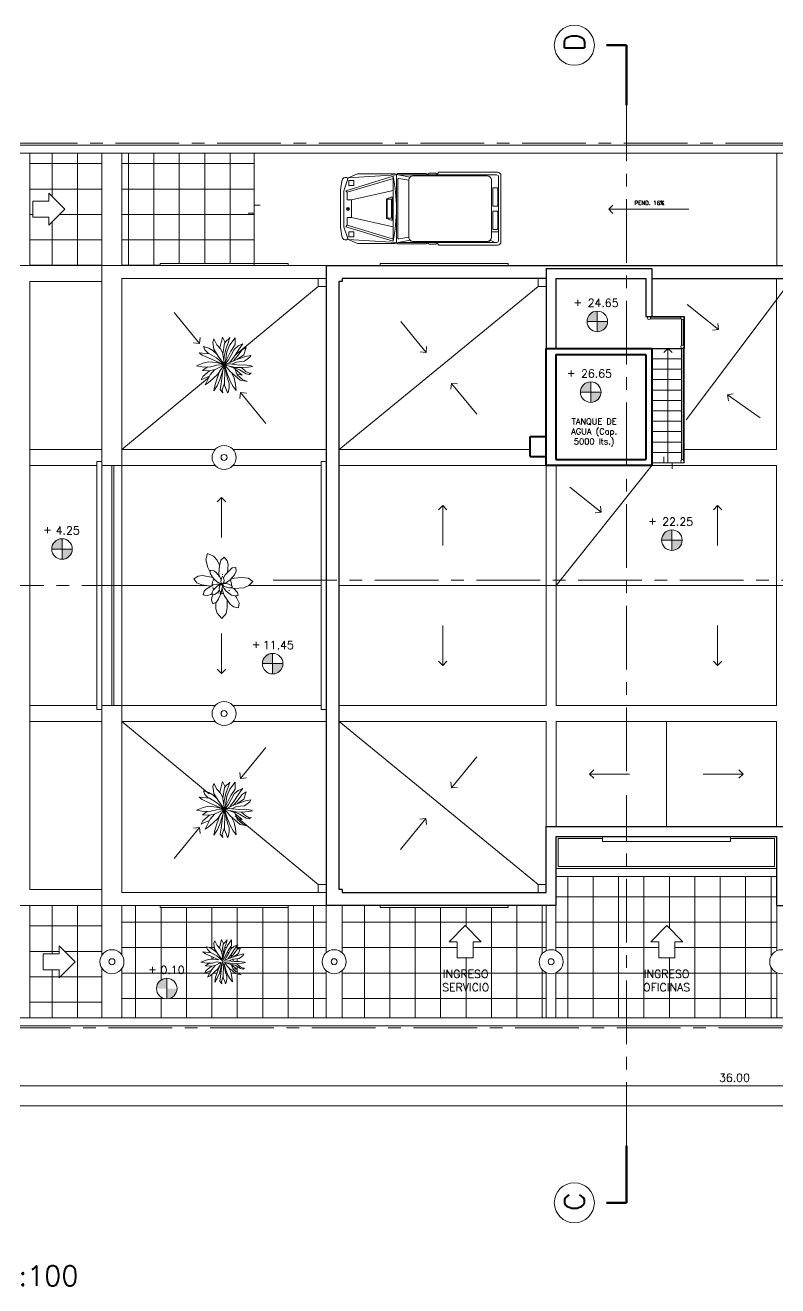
# Model space of a CAD drawing. Extents: x 1009 to 1343, y -172900 to 201.
# Drawn here: x 1227.51 to 1246.31, y 70.28 to 101.78 of the extents above; entities that cross this region are included whole.
import ezdxf

# ---------------------------------------------------------------- set-up
doc = ezdxf.new("R2010")
doc.units = 0
doc.header["$LTSCALE"] = 0.5
doc.linetypes.add('CENTER', pattern=[50.8, 31.75, -6.35, 6.35, -6.35])
doc.layers.get('0').update_dxf_attribs({"linetype": 'CONTINUOUS'})
doc.layers.get('Defpoints').update_dxf_attribs({"linetype": 'CONTINUOUS'})
for name, color, linetype, lineweight in [('Acotaciones', 9, 'CONTINUOUS', 9), ('Carpintería', 55, 'CONTINUOUS', 20), ('Detalles .05', 243, 'CONTINUOUS', 5), ('Detalles 01', 8, 'CONTINUOUS', 9), ('Muros corte', 7, 'CONTINUOUS', 40), ('Muros vista', 253, 'CONTINUOUS', 25), ('Pisos', 252, 'CONTINUOUS', 18), ('Punta 01', 6, 'CONTINUOUS', 9), ('Punta 015', 64, 'CONTINUOUS', 13), ('Punta 02', 11, 'CONTINUOUS', 20), ('Punta 03', 171, 'CONTINUOUS', 30), ('Punta 05', 52, 'CONTINUOUS', 50), ('Tratamiento pisos', 251, 'CONTINUOUS', 9), ('Vidrios', 147, 'CONTINUOUS', 13)]:
    doc.layers.add(name, color=color, linetype=linetype, lineweight=lineweight)
doc.styles.add('Texto 1 mm', font='simplex.shx', dxfattribs={"height": 0.1})
doc.styles.add('Texto 1.5 mm', font='simplex.shx', dxfattribs={"height": 0.15})
doc.styles.add('Texto 2 mm', font='simplex.shx', dxfattribs={"height": 0.2})
doc.styles.add('Texto 5 mm', font='simplex.shx', dxfattribs={"height": 0.5})
doc.dimstyles.new('Primera línea', dxfattribs={"dimscale": 0, "dimtxt": 0.2, "dimasz": 0.2, "dimexe": 0.15, "dimexo": 0, "dimgap": 0.1, "dimtad": 1, "dimzin": 4, "dimdsep": 46, "dimtxsty": 'Texto 2 mm', "dimblk": 'OPEN90', "dimcen": 2.5, "dimclrd": 256, "dimclre": 256, "dimclrt": 256, "dimadec": 0, "dimazin": 0, "dimtfac": 1, "dimtmove": 2, "dimatfit": 3, "dimldrblk": 'OPEN90', "dimfxl": 1, "dimtolj": 1, "dimtzin": 0, "dimlwd": -1, "dimlwe": -1, "dimarcsym": 0})
doc.dimstyles.new('Segunda línea', dxfattribs={"dimscale": 0, "dimtxt": 0.2, "dimasz": 0.2, "dimexe": 0.15, "dimexo": 0.5, "dimgap": 0.1, "dimtad": 1, "dimzin": 4, "dimdsep": 46, "dimtxsty": 'Texto 2 mm', "dimblk": 'OPEN90', "dimcen": 2.5, "dimclrd": 256, "dimclre": 256, "dimclrt": 256, "dimadec": 0, "dimazin": 0, "dimtfac": 1, "dimtmove": 2, "dimatfit": 3, "dimldrblk": 'OPEN90', "dimfxl": 1, "dimtolj": 1, "dimtzin": 0, "dimlwd": -1, "dimlwe": -1, "dimarcsym": 0})
pattern_1 = [(0, (1.5444, 16.5033), (0, 0.635), []), (90, (1.5444, 16.5033), (-0.635, 4e-17), [])]
pattern_2 = [(0, (-31.0183, 17.0451), (0, 0.635), []), (90, (-31.0183, 17.0451), (-0.635, 4e-17), [])]

# ---------------------------------------------------------------- blocks, each defined once
blk = doc.blocks.new('A$C30F00F99')
for p, q in [((0.065, 1.448), (0.065, 3.9)), ((1.704, 3.95), (0.115, 3.95)), ((1.754, 1.448), (1.754, 3.9)), ((0.093, 3.668), (0.093, 1.807)), ((1.626, 3.768), (0.193, 3.768)), ((1.726, 3.668), (1.726, 1.807)), ((0.122, 1.736), (0.054, 1.395)), ((0.198, 1.707), (0.152, 1.458)), ((1.626, 1.707), (0.193, 1.707)), ((1.621, 1.707), (1.667, 1.458)), ((1.697, 1.736), (1.765, 1.395)), ((1.765, 1.395), (0.056, 1.399)), ((0.495, 0.168), (0.152, 1.323)), ((1.647, 1.435), (0.172, 1.435)), ((1.144, 1.274), (0.676, 1.274)), ((0.676, 1.274), (0.676, 1.166)), ((1.134, 0.274), (1.367, 1.319)), ((1.144, 1.166), (1.144, 1.274)), ((1.326, 0.168), (1.669, 1.323)), ((1.72, 1.313), (1.36, 0.134)), ((0.676, 1.166), (1.144, 1.166)), ((0.33, 0.336), (0.205, 0.336)), ((0.205, 0.336), (0.205, 0.209)), ((0.33, 0.209), (0.33, 0.336)), ((1.489, 0.209), (1.489, 0.336)), ((1.489, 0.336), (1.614, 0.336)), ((1.614, 0.336), (1.614, 0.209)), ((0.205, 0.209), (0.33, 0.209)), ((1.134, 0.274), (0.687, 0.274)), ((0.915, 0.184), (0.885, 0.206)), ((0.915, 0.184), (0.944, 0.206)), ((0.915, 0.148), (0.915, 0.184)), ((1.134, 0.168), (1.134, 0.274)), ((1.326, 0.168), (1.134, 0.168)), ((1.36, 0.134), (1.326, 0.168)), ((1.614, 0.209), (1.489, 0.209))]:
    blk.add_line(p, q)
for points in [[(0, 3.918), (0, 2.454), (0.044, 2.417), (0.023, 2.383), (0.023, 2.211), (0.06, 2.172), (0.031, 2.135), (0.031, 1.436), (0.058, 1.402), (0.043, 1.368), (0.043, 0.425), (0.145, 0.177, 0.590762), (0.221, 0.036), (0.448, 0), (1.372, 0), (1.598, 0.036, 0.590762), (1.675, 0.177), (1.776, 0.425), (1.776, 1.368), (1.762, 1.402), (1.789, 1.436), (1.789, 2.135), (1.76, 2.172), (1.796, 2.211), (1.796, 2.383), (1.775, 2.417), (1.819, 2.454), (1.819, 3.918, 0.468554), (1.737, 4.009), (0.082, 4.009, 0.468554)], [(0.387, 3.906, -0.414214), (0.407, 3.926), (0.83, 3.926, -0.414214), (0.85, 3.906), (0.85, 3.823, -0.414214), (0.83, 3.803), (0.407, 3.803, -0.414214), (0.387, 3.823)], [(1.432, 3.906, 0.414214), (1.412, 3.926), (0.99, 3.926, 0.414214), (0.97, 3.906), (0.97, 3.823, 0.414214), (0.99, 3.803), (1.412, 3.803, 0.414214), (1.432, 3.823)], [(0.645, 1.295), (0.841, 1.295), (0.98, 1.295), (1.176, 1.295, -0.515671), (1.195, 1.269), (1.157, 1.159, -0.319548), (1.138, 1.145), (0.962, 1.145), (0.859, 1.145), (0.683, 1.145, -0.319548), (0.664, 1.159), (0.626, 1.269, -0.515671)]]:
    blk.add_lwpolyline(points, format="xyb", close=True)
for points in [[(1.485, 3.768), (1.485, 3.95)], [(1.695, 3.74), (1.754, 3.855)], [(1.754, 3.688), (1.754, 3.756), (1.723, 3.692)], [(1.754, 2.412), (1.775, 2.417)], [(0.064, 1.395), (0.141, 0.189), (0.461, 0.086)], [(0.101, 1.313), (0.461, 0.134), (0.495, 0.168), (0.687, 0.168), (0.687, 0.274), (0.454, 1.319)], [(1.72, 1.313), (0.101, 1.313)], [(1.757, 1.395), (1.68, 0.189), (1.36, 0.086)], [(1.36, 0.086), (0.461, 0.086)]]:
    blk.add_lwpolyline(points)
blk.add_lwpolyline([(1.72, 1.313, 0.103517), (0.101, 1.313, -1.887166)], format="xyb")
blk.add_circle((0.915, 0.184), 0.0367)
for centre, radius, start, end in [((0.115, 3.9), 0.05, 90, 180), ((1.704, 3.9), 0.05, 0, 90), ((0.193, 3.668), 0.1, 90, 180), ((1.626, 3.668), 0.1, 0, 90), ((0.193, 1.807), 0.1, 180, 270), ((1.626, 1.807), 0.1, 270, 0), ((0.172, 1.455), 0.02, 169.5085, 270), ((1.647, 1.455), 0.02, 270, 10.4915)]:
    blk.add_arc(centre, radius, start, end)
blk = doc.blocks.new('Planta 1')
for p, q in [((-0.35, 0.384), (-0.47, 0.424)), ((-0.47, 0.424), (-0.446, 0.342)), ((-0.259, 0.329), (-0.35, 0.384)), ((-0.233, 0.595), (-0.254, 0.525)), ((-0.254, 0.525), (-0.236, 0.364)), ((-0.166, 0.461), (-0.233, 0.595)), ((-0.084, 0.372), (-0.166, 0.461)), ((-0.039, 0.64), (-0.099, 0.388)), ((-0.033, 0.287), (-0.084, 0.372)), ((0.024, 0.515), (-0.039, 0.64)), ((-0.027, 0.244), (0.009, 0.498)), ((0.009, 0.498), (0.057, 0.553)), ((0.097, 0.506), (0.041, 0.362)), ((0.057, 0.553), (0.113, 0.595)), ((0.063, 0.299), (0.137, 0.461)), ((0.132, 0.627), (0.097, 0.506)), ((0.113, 0.595), (0.132, 0.627)), ((0.137, 0.461), (0.254, 0.622)), ((0.257, 0.466), (0.156, 0.317)), ((0.326, 0.436), (0.233, 0.354)), ((0.254, 0.622), (0.257, 0.466)), ((0.438, 0.481), (0.326, 0.436)), ((0.326, 0.329), (0.387, 0.426)), ((0.387, 0.426), (0.438, 0.481)), ((0.512, 0.401), (0.416, 0.342)), ((0.456, 0.232), (0.512, 0.401)), ((-0.483, 0.039), (-0.637, -0.021)), ((-0.337, 0.252), (-0.574, 0.277)), ((-0.574, 0.277), (-0.502, 0.222)), ((-0.502, 0.222), (-0.345, 0.15)), ((-0.361, 0.068), (-0.483, 0.039)), ((-0.446, 0.342), (-0.358, 0.254)), ((-0.177, 0.051), (-0.361, 0.068)), ((-0.345, 0.15), (-0.116, 0.05)), ((-0.172, 0.158), (-0.337, 0.252)), ((-0.164, 0.246), (-0.259, 0.329)), ((-0.236, 0.364), (-0.134, 0.198)), ((-0.116, 0.05), (-0.177, 0.051)), ((0.002, 0.002), (-0.172, 0.158)), ((-0.134, 0.198), (-0.021, 0.051)), ((-0.012, 0.145), (-0.033, 0.287)), ((-0.021, 0.051), (-0.012, 0.145)), ((0.002, 0.002), (0.121, 0.019)), ((0.017, -0.2), (0.002, 0.002)), ((0.041, 0.362), (0.004, 0.193)), ((0.004, 0.087), (0.063, 0.299)), ((0.004, 0.193), (0.004, 0.087)), ((0.026, 0.055), (0.004, 0.087)), ((0.156, 0.317), (0.026, 0.055)), ((0.102, 0.113), (0.058, 0.039)), ((0.257, 0.111), (0.058, 0.039)), ((0.164, 0.225), (0.102, 0.113)), ((0.121, 0.019), (0.347, -0.006)), ((0.149, 0.072), (0.246, 0.198)), ((0.233, 0.354), (0.164, 0.225)), ((0.182, 0.012), (0.291, 0.061)), ((0.297, 0.18), (0.22, 0.096)), ((0.246, 0.198), (0.326, 0.329)), ((0.496, 0.195), (0.257, 0.111)), ((0.291, 0.061), (0.475, 0.081)), ((0.416, 0.342), (0.297, 0.18)), ((0.315, 0.131), (0.456, 0.232)), ((0.475, 0.081), (0.597, 0.173)), ((0.616, 0.217), (0.496, 0.195)), ((0.597, 0.173), (0.616, 0.217)), ((-0.637, -0.021), (-0.464, -0.053)), ((-0.486, -0.267), (-0.528, -0.349)), ((-0.528, -0.349), (-0.462, -0.317)), ((-0.394, -0.051), (-0.496, -0.128)), ((-0.496, -0.128), (-0.331, -0.138)), ((-0.331, -0.138), (-0.486, -0.267)), ((-0.464, -0.053), (-0.302, -0.048)), ((-0.462, -0.317), (-0.334, -0.262)), ((-0.374, -0.336), (-0.438, -0.461)), ((-0.318, -0.232), (-0.374, -0.336)), ((-0.369, -0.416), (-0.246, -0.317)), ((-0.331, -0.138), (-0.22, -0.115)), ((-0.22, -0.115), (-0.318, -0.232)), ((-0.302, -0.048), (-0.172, -0.011)), ((-0.246, -0.317), (-0.142, -0.212)), ((-0.053, -0.03), (-0.22, -0.115)), ((-0.164, -0.334), (-0.206, -0.458)), ((-0.172, -0.011), (-0.053, -0.03)), ((-0.097, -0.141), (-0.164, -0.334)), ((-0.161, -0.483), (-0.092, -0.346)), ((-0.142, -0.212), (-0.076, -0.108)), ((-0.092, -0.346), (-0.019, -0.022)), ((-0.076, -0.108), (-0.053, -0.03)), ((-0.068, -0.438), (-0.019, -0.022)), ((0.012, -0.475), (0.015, -0.354)), ((0.015, -0.354), (0.017, -0.2)), ((0.043, -0.084), (0.081, -0.319)), ((0.084, -0.22), (0.043, -0.084)), ((0.051, -0.031), (0.249, -0.086)), ((0.124, -0.138), (0.051, -0.031)), ((0.27, -0.061), (0.062, -0.034)), ((0.081, -0.319), (0.121, -0.428)), ((0.11, -0.294), (0.084, -0.22)), ((0.14, -0.379), (0.11, -0.294)), ((0.209, -0.215), (0.124, -0.138)), ((0.174, -0.184), (0.238, -0.304)), ((0.259, -0.254), (0.209, -0.215)), ((0.238, -0.304), (0.265, -0.456)), ((0.249, -0.086), (0.307, -0.227)), ((0.358, -0.113), (0.249, -0.086)), ((0.257, -0.103), (0.416, -0.237)), ((0.371, -0.356), (0.259, -0.254)), ((0.414, -0.066), (0.27, -0.061)), ((0.416, -0.237), (0.299, -0.208)), ((0.307, -0.227), (0.43, -0.336)), ((0.347, -0.006), (0.48, -0.001)), ((0.512, -0.207), (0.358, -0.113)), ((0.536, -0.386), (0.371, -0.356)), ((0.401, -0.065), (0.507, -0.153)), ((0.566, -0.056), (0.414, -0.066)), ((0.43, -0.336), (0.536, -0.386)), ((0.48, -0.001), (0.627, -0.023)), ((0.507, -0.153), (0.584, -0.195)), ((0.584, -0.222), (0.512, -0.207)), ((0.659, -0.036), (0.566, -0.056)), ((0.584, -0.195), (0.629, -0.192)), ((0.629, -0.192), (0.584, -0.222)), ((0.627, -0.023), (0.659, -0.036)), ((-0.438, -0.461), (-0.369, -0.416)), ((-0.206, -0.458), (-0.233, -0.6)), ((-0.233, -0.6), (-0.161, -0.483)), ((-0.086, -0.572), (-0.068, -0.438)), ((-0.023, -0.649), (-0.086, -0.572)), ((0.013, -0.425), (-0.041, -0.58)), ((-0.041, -0.58), (-0.023, -0.649)), ((0.057, -0.582), (0.012, -0.475)), ((0.084, -0.649), (0.057, -0.582)), ((0.1, -0.617), (0.084, -0.649)), ((0.116, -0.515), (0.1, -0.617)), ((0.121, -0.428), (0.116, -0.515)), ((0.209, -0.5), (0.14, -0.379)), ((0.281, -0.59), (0.209, -0.5)), ((0.265, -0.456), (0.281, -0.59))]:
    blk.add_line(p, q)
at = {"layer": 'Detalles .05'}
for start, end in [(157.2574, 168.4231), (125.0386, 125.0807), (79.6774, 86.207), (55.7777, 65.1238), (29.6412, 39.1255), (359.4429, 11.7162), (233.5733, 240.8096), (253.2847, 258.683), (283.2227, 289.1148), (309.5647, 313.1025), (335.4998, 341.0401)]:
    blk.add_arc((0.008, 0.001), 0.3, start, end, dxfattribs=at)
blk = doc.blocks.new('Plant1')
for p, q in [((2.94, 14.02), (1.24, 11.02)), ((5.75, 15.65), (2.94, 14.02)), ((6.8, 12.64), (5.75, 15.65)), ((-10.15, 7.82), (-12.56, 7.25)), ((-12.56, 7.25), (-11.81, 4.91)), ((-8.01, 7.41), (-10.15, 7.82)), ((-4.41, 5.37), (-8.01, 7.41)), ((-4.94, 10.5), (-5.47, 8.7)), ((-5.47, 8.7), (-5.1, 7.19)), ((-5.1, 7.19), (-3.73, 3.58)), ((-3.11, 9.8), (-4.94, 10.5)), ((-1.65, 8.27), (-3.11, 9.8)), ((-0.15, 4.91), (-1.65, 8.27)), ((-0.18, 7.33), (-0.36, 5.38)), ((1.24, 11.02), (-0.18, 7.33)), ((4.8, 4.93), (6.67, 9.74)), ((6.67, 9.74), (6.8, 12.64)), ((-15.39, 2.27), (-18.09, -0.04)), ((-12.63, 3.17), (-15.39, 2.27)), ((-9.66, 3.14), (-12.63, 3.17)), ((-11.81, 4.91), (-9.42, 2.94)), ((-9.42, 2.94), (-5.88, 0.9)), ((-3.93, 0.56), (-7.13, -0.21)), ((-5.88, 0.9), (-4.34, 0.46)), ((-2.06, 0.5), (-3.93, 0.56)), ((-2.48, 2.2), (-3.75, 2.12)), ((-3.75, 2.12), (-2.91, 1.21)), ((-3.73, 3.58), (-2.59, 2.19)), ((-2.91, 1.21), (-1.29, 0)), ((-1.34, 2), (-2.48, 2.2)), ((-1.9, 0.46), (-2.06, 0.5)), ((-0.39, 1.34), (-1.34, 2)), ((-0.56, -0.12), (-0.19, 0)), ((-0.12, 0.81), (-0.39, 1.34)), ((-0.19, 0), (-0.12, 0.06)), ((0.25, 2.69), (-0.15, 4.91)), ((-0.06, 0.25), (-0.12, 0.81)), ((-0.12, 0.06), (-0.06, 0.25)), ((-0.11, 0.67), (0.06, 0.81)), ((0.06, 0.81), (0.25, 2.69)), ((0.31, 1.31), (0.12, 0.38)), ((0.12, 0.38), (0.19, 0.25)), ((0.19, 0.25), (0.38, 0.19)), ((0.73, 2.26), (0.31, 1.31)), ((0.38, 0.19), (1.25, 0.44)), ((0.47, 0.22), (0.69, 0)), ((0.69, 0), (2.44, 0)), ((1.6, 3.31), (0.73, 2.26)), ((1.25, 0.44), (2.18, 1.1)), ((2.74, 4.3), (1.6, 3.31)), ((2.18, 1.1), (3.4, 2.61)), ((2.44, 0), (4.43, 0.51)), ((3.75, 4.5), (2.74, 4.3)), ((3.4, 2.61), (3.75, 3.44)), ((3.75, 3.45), (4.8, 4.93)), ((3.75, 3.44), (3.75, 4.5)), ((4.43, 0.51), (7.5, 2.24)), ((7.53, 5.66), (4.58, 4.62)), ((7.5, 2.24), (8.7, 3.64)), ((9.19, 5.31), (7.53, 5.66)), ((8.7, 3.64), (9.19, 5.31)), ((8.78, 3.92), (9.84, 4.12)), ((9.84, 4.12), (12.89, 4.12)), ((13.53, 0.5), (11.66, -0.54)), ((12.89, 4.12), (15.19, 2.69)), ((15.19, 2.69), (13.53, 0.5)), ((-18.09, -0.04), (-15.37, -2.32)), ((-15.37, -2.32), (-11.22, -3.04)), ((-11.22, -3.04), (-8.38, -3)), ((-8.2, -0.91), (-9.38, -2.5)), ((-9.38, -2.5), (-7.87, -3.25)), ((-5.18, -2.97), (-8.45, -7.47)), ((-7.13, -0.21), (-8.2, -0.91)), ((-7.87, -3.25), (-5.44, -3.05)), ((-5.44, -3.05), (-3.38, -2.45)), ((-4.21, -9.77), (-1.41, -5.8)), ((-3.38, -2.45), (-1.56, -1.44)), ((-1.56, -1.44), (-0.5, -0.38)), ((-1.12, -2.44), (-1.55, -4.42)), ((-1.55, -4.42), (-1.12, -8.67)), ((-1.29, 0), (-0.56, -0.12)), ((-0.38, -0.81), (-1.12, -2.44)), ((-0.31, -0.5), (-0.59, -0.46)), ((-0.5, -0.38), (-0.5, -0.12)), ((0.06, -0.62), (-0.38, -0.81)), ((-0.26, -0.76), (-0.31, -0.5)), ((-0.19, -1.81), (-0.07, -0.68)), ((0.01, -3.25), (-0.19, -1.81)), ((0.12, -0.12), (0, -0.44)), ((0, -0.44), (0.12, -1)), ((1.03, -5.66), (0.01, -3.25)), ((0.56, -0.06), (0.12, -0.12)), ((0.12, -1), (0.45, -1.59)), ((0.45, -1.59), (1.43, -2.3)), ((1.53, -0.38), (0.56, -0.06)), ((1.72, -6.45), (1.03, -5.66)), ((1.43, -2.3), (2.56, -2.56)), ((3.06, -1.61), (1.53, -0.38)), ((3.06, -7.12), (1.72, -6.45)), ((3.19, -1.19), (2.01, -0.77)), ((2.38, -1), (2.23, -0.95)), ((2.32, -2.51), (3.05, -4.05)), ((4.2, -2.28), (2.38, -1)), ((2.56, -2.56), (3.88, -2.56)), ((3.05, -4.05), (3.43, -5.82)), ((3.88, -2.56), (3.06, -1.61)), ((3.43, -5.82), (3.06, -7.12)), ((6, -1.48), (3.19, -1.19)), ((3.19, -6.68), (4.04, -7.69)), ((6.42, -4.94), (4.2, -2.28)), ((11.66, -0.54), (6, -1.48)), ((7.5, -6.71), (6.42, -4.94)), ((7.5, -8.88), (7.5, -6.71)), ((9.02, -0.98), (12.56, -2.76)), ((12.56, -2.76), (15.17, -4.6)), ((15.17, -4.6), (16.61, -7.77)), ((-8.45, -7.47), (-9.18, -9.67)), ((-9.18, -9.67), (-8.88, -12.44)), ((-8.88, -12.44), (-6.25, -11.82)), ((-6.25, -11.82), (-4.21, -9.77)), ((-1.12, -8.67), (-0.57, -10.07)), ((-0.57, -10.07), (1, -11.56)), ((1, -11.56), (2.25, -9.87)), ((2.25, -9.87), (2.39, -7.87)), ((2.39, -7.87), (2.32, -6.75)), ((4.04, -7.69), (5.41, -8.56)), ((5.41, -8.56), (7.5, -8.88)), ((7.5, -6.98), (10.72, -8.45)), ((10.72, -8.45), (13.06, -8.78)), ((13.06, -8.78), (16.61, -7.77))]:
    blk.add_line(p, q)
for start, end in [(172.43452, 176.92959), (149.2581, 153.75318), (57.15823, 93.20406), (21.26532, 25.7604), (212.14229, 223.57709), (229.81785, 257.66371), (265.28479, 278.74986), (306.65509, 316.41797), (323.02824, 344.4965)]:
    blk.add_arc((0, 0), 5.12, start, end)
blk = doc.blocks.new('Treei')
for p, q in [((-1.6, 5.41), (-2.01, 5.58)), ((-2.01, 5.58), (-1.8, 4.47)), ((-0.75, 4.27), (-1.6, 5.41)), ((0.01, 4.32), (0.22, 5.68)), ((0.22, 5.68), (0.34, 5.97)), ((0.34, 5.97), (0.52, 5.11)), ((1.81, 5.28), (1.78, 5.7)), ((1.78, 5.7), (2.06, 5.28)), ((-3.94, 3.46), (-4.45, 3.93)), ((-4.45, 3.93), (-4.03, 2.89)), ((-4.03, 2.89), (-3.28, 2.03)), ((-3.05, 2.89), (-3.94, 3.46)), ((-2.15, 4.1), (-3.71, 4.62)), ((-3.71, 4.62), (-3.16, 3.73)), ((-3.16, 3.73), (-1.67, 2.62)), ((-1.83, 2.15), (-3.05, 2.89)), ((-1.21, 2.79), (-2.15, 4.1)), ((-1.8, 4.47), (-1.02, 2.25)), ((-0.56, 2.57), (-0.75, 4.27)), ((-0.17, 1), (0.06, 3.09)), ((0.06, 3.09), (0.01, 4.32)), ((1.05, 3.19), (0.44, 1.74)), ((0.52, 5.11), (0.61, 3.71)), ((0.61, 3.71), (0.57, 2.38)), ((0.61, 3.58), (1.42, 4.57)), ((0.8, 2.18), (2.11, 2.72)), ((0.96, 2.25), (2.2, 3.73)), ((1.92, 4.62), (1.05, 3.19)), ((1.42, 4.57), (1.81, 5.28)), ((2.06, 5.28), (1.92, 4.62)), ((2.2, 3.73), (1.92, 2.62)), ((2.11, 2.72), (3.12, 3.85)), ((3.3, 3.31), (2.36, 2.28)), ((3.12, 3.85), (3.58, 4.84)), ((3.58, 4.84), (3.3, 3.31)), ((-4.76, 0.09), (-5.92, -0.48)), ((-5.51, 0.92), (-5.8, 1.09)), ((-5.8, 1.09), (-4.68, 0.77)), ((-5.76, 2.23), (-4.31, 2.25)), ((-4.26, 1.14), (-5.76, 2.23)), ((-5.12, 0.4), (-5.51, 0.92)), ((-4.61, -0.04), (-5.12, 0.4)), ((-4.68, 0.77), (-3.34, 0.26)), ((-4.31, 2.25), (-2.93, 1.32)), ((-2.77, 0.45), (-4.26, 1.14)), ((-3.34, 0.26), (-1.78, -0.09)), ((-3.28, 2.03), (-2.08, 1.39)), ((-2.93, 1.32), (-0.51, 0.11)), ((-0.77, 0.18), (-2.77, 0.45)), ((-2.08, 1.39), (-1.04, 0.82)), ((-0.51, 1.14), (-1.83, 2.15)), ((-1.67, 2.62), (-0.88, 1.91)), ((-1.04, 0.82), (0.03, -0.03)), ((-1.02, 2.25), (0.03, -0.03)), ((0.03, -0.03), (-0.77, 0.18)), ((-0.11, 1.56), (-0.56, 2.57)), ((0.03, -0.03), (-0.17, 1)), ((0.03, -0.03), (0.2, 0.77)), ((2.04, 0.65), (0.03, -0.03)), ((0.7, 0.63), (0.03, -0.03)), ((0.03, -0.03), (2.96, 0.63)), ((1.85, 0.03), (0.03, -0.03)), ((0.2, 0.77), (0.8, 2.18)), ((0.57, 2.38), (0.31, 1.05)), ((1.28, 1.02), (0.7, 0.63)), ((1.99, 1.81), (1.28, 1.02)), ((1.69, 1.48), (2.82, 2.08)), ((3.28, 0.01), (1.85, 0.03)), ((2.36, 2.28), (1.99, 1.81)), ((2.73, 0.9), (2.04, 0.65)), ((3.51, 1.17), (2.73, 0.9)), ((2.82, 2.08), (4.22, 2.33)), ((2.96, 0.63), (3.97, 1)), ((4.41, -0.01), (3.28, 0.01)), ((4.64, 1.81), (3.51, 1.17)), ((3.97, 1), (4.77, 0.95)), ((4.22, 2.33), (5.46, 2.47)), ((5.39, 0.4), (4.41, -0.01)), ((5.46, 2.47), (4.64, 1.81)), ((4.77, 0.95), (5.72, 0.8)), ((6.02, 0.65), (5.39, 0.4)), ((5.72, 0.8), (6.02, 0.65)), ((-5.92, -0.48), (-3.64, -1.03)), ((-4.26, -1.67), (-5.51, -2.28)), ((-5.51, -2.28), (-4.86, -2.48)), ((-4.86, -2.48), (-3.37, -2.31)), ((-2.36, -0.36), (-4.61, -0.04)), ((-3.44, -0.9), (-4.26, -1.67)), ((-3.05, -2.53), (-3.55, -3.37)), ((-2.65, -0.43), (-3.44, -0.9)), ((-3.37, -2.31), (-1.83, -1.37)), ((-2.28, -1.64), (-3.05, -2.53)), ((-1.34, -0.24), (-2.65, -0.43)), ((-1.46, -1.72), (-2.33, -3.24)), ((-1.83, -1.37), (0.03, -0.03)), ((-1.78, -0.09), (-0.95, -0.18)), ((0.03, -0.03), (-1.46, -1.72)), ((-1.39, -3.32), (0.03, -0.03)), ((0.03, -0.03), (-1.34, -0.24)), ((-0.47, -1.76), (-0.63, -3.46)), ((0.03, -0.03), (-0.47, -1.76)), ((0.11, -1.72), (0.03, -0.03)), ((0.03, -0.03), (1.07, -2.16)), ((1, -0.83), (0.03, -0.03)), ((3.21, -0.98), (0.03, -0.03)), ((0.45, -2.92), (0.11, -1.72)), ((1.97, -1.44), (1, -0.83)), ((1.3, -3.19), (1.03, -2.11)), ((1.07, -2.16), (2.15, -3.07)), ((4.06, -0.75), (1.24, -0.39)), ((1.31, -1.02), (3.1, -1.64)), ((2.93, -2.41), (1.97, -1.44)), ((3.85, -3.54), (2.93, -2.41)), ((3.1, -1.64), (4.24, -2.04)), ((4.47, -1.62), (3.21, -0.98)), ((3.92, 0), (5.37, -0.51)), ((5.3, -0.93), (4.06, -0.75)), ((4.24, -2.04), (5.56, -2.28)), ((5.56, -2.28), (4.47, -1.62)), ((6.02, -0.34), (5.3, -0.93)), ((5.37, -0.51), (6.02, -0.34)), ((-3.55, -3.37), (-3.92, -4.48)), ((-3.92, -4.48), (-3.16, -4.25)), ((-3.16, -4.25), (-2.38, -3.46)), ((-2.33, -3.24), (-2.56, -5.44)), ((-2.56, -5.44), (-2.06, -4.77)), ((-2.06, -4.77), (-1.39, -3.32)), ((-0.63, -3.46), (-0.35, -4.6)), ((-0.35, -4.6), (0.2, -6.03)), ((0.2, -6.03), (0.5, -4.43)), ((0.5, -4.43), (0.45, -2.92)), ((0.5, -3.74), (1.19, -4.72)), ((1.19, -4.72), (1.28, -3.19)), ((1.28, -3.19), (2.47, -4.62)), ((2.15, -3.07), (3.12, -3.59)), ((2.93, -4.4), (2.43, -3.22)), ((2.47, -4.62), (3.23, -5.02)), ((3.23, -5.02), (2.93, -4.4)), ((3.12, -3.59), (4.27, -4.18)), ((4.27, -4.18), (3.85, -3.54))]:
    blk.add_line(p, q)
blk = doc.blocks.new('_Open90')
at = {"color": 0, "linetype": 'ByBlock', "lineweight": -2}
for p, q in [((0, 0), (-1, 0)), ((-0.5, 0.5), (0, 0)), ((0, 0), (-0.5, -0.5))]:
    blk.add_line(p, q, dxfattribs=at)
blk = doc.blocks.new('*D268')
at = {"layer": 'Acotaciones', "transparency": 16777216}
for p, q in [((1227.23, 75.433), (1227.23, 75.133)), ((1227.43, 75.283), (1263.03, 75.283)), ((1263.23, 75.433), (1263.23, 75.133))]:
    blk.add_line(p, q, dxfattribs=at)
at = {"layer": 'Defpoints', "color": 0, "transparency": 16777216}
for p in [(1227.23, 75.433), (1263.23, 75.433), (1263.23, 75.283)]:
    blk.add_point(p, dxfattribs=at)
at = {"layer": 'Acotaciones', "transparency": 16777216, "xscale": 0.2, "yscale": 0.2, "zscale": 0.2, "rotation": 180}
blk.add_blockref('_Open90', (1227.23, 75.283), dxfattribs=at)
at = {"layer": 'Acotaciones', "transparency": 16777216, "xscale": 0.2, "yscale": 0.2, "zscale": 0.2}
blk.add_blockref('_Open90', (1263.23, 75.283), dxfattribs=at)
at = {"layer": 'Acotaciones', "transparency": 16777216, "insert": (1245.23, 75.483), "char_height": 0.2, "attachment_point": 5, "style": 'Texto 2 mm'}
blk.add_mtext('\\A1;36.00', dxfattribs=at)
blk = doc.blocks.new('*D274')
at = {"layer": 'Acotaciones', "transparency": 16777216}
for p, q in [((1227.23, 74.933), (1227.23, 74.633)), ((1227.43, 74.783), (1269.03, 74.783)), ((1269.23, 74.933), (1269.23, 74.633))]:
    blk.add_line(p, q, dxfattribs=at)
at = {"layer": 'Defpoints', "color": 0, "transparency": 16777216}
for p in [(1227.23, 75.433), (1269.23, 75.433), (1269.23, 74.783)]:
    blk.add_point(p, dxfattribs=at)
at = {"layer": 'Acotaciones', "transparency": 16777216, "xscale": 0.2, "yscale": 0.2, "zscale": 0.2, "rotation": 180}
blk.add_blockref('_Open90', (1227.23, 74.783), dxfattribs=at)
at = {"layer": 'Acotaciones', "transparency": 16777216, "xscale": 0.2, "yscale": 0.2, "zscale": 0.2}
blk.add_blockref('_Open90', (1269.23, 74.783), dxfattribs=at)
at = {"layer": 'Acotaciones', "transparency": 16777216, "insert": (1248.23, 74.983), "char_height": 0.2, "attachment_point": 5, "style": 'Texto 2 mm'}
blk.add_mtext('\\A1;42.00', dxfattribs=at)

msp = doc.modelspace()

# ---------------------------------------------------------------- hatches: boundary and pattern name
at = {"layer": 'Punta 015', "linetype": 'Continuous'}
h = msp.add_hatch(color=256, dxfattribs=at)
h.paths.add_polyline_path([(1231.049, 77.969, 0.414214), (1230.792, 77.712), (1231.049, 77.712)])
h.paths.add_polyline_path([(1231.305, 77.712), (1231.049, 77.712), (1231.049, 77.456, 0.414214)])
at = {"layer": 'Tratamiento pisos'}
h = msp.add_hatch(dxfattribs=at)
h.set_pattern_fill('NET,_O', color=256, scale=0.2)
h.set_pattern_definition(pattern_2)
h.paths.add_polyline_path([(1229.43, 98.583), (1227.63, 98.583), (1227.63, 95.783), (1229.43, 95.783)])
h.paths.add_polyline_path([(1228.506, 97.183), (1228.106, 96.783), (1228.106, 96.983), (1227.706, 96.983), (1227.706, 97.383), (1228.106, 97.383), (1228.106, 97.583)], flags=16)
h = msp.add_hatch(dxfattribs=at)
h.set_pattern_fill('NET,_O', color=256, scale=0.2)
h.set_pattern_definition(pattern_2)
h.paths.add_polyline_path([(1229.93, 98.583), (1229.93, 95.783), (1230.88, 95.783), (1230.88, 95.833), (1233.23, 95.833), (1233.23, 98.583)])
h = msp.add_hatch(dxfattribs=at)
h.set_pattern_fill('NET,_O', color=256, scale=0.2)
h.set_pattern_definition(pattern_1)
h.paths.add_polyline_path([(1246.29, 79.783), (1246.28, 79.783), (1246.28, 80.508), (1240.78, 80.508), (1240.78, 79.783), (1240.77, 79.783), (1240.77, 78.658, -0.298217), (1240.95, 78.383, -0.298217), (1240.77, 78.108), (1240.77, 76.983), (1246.29, 76.983), (1246.29, 78.108, -0.298217), (1246.11, 78.383, -0.298217), (1246.29, 78.658)])
h.paths.add_polyline_path([(1243.14, 78.883), (1243.54, 79.283), (1243.94, 78.883), (1243.74, 78.883), (1243.74, 78.483), (1243.34, 78.483), (1243.34, 78.883)], flags=16)
h.paths.add_polyline_path([(1242.842, 78.226), (1244.228, 78.226), (1244.228, 77.592), (1242.842, 77.592)], flags=24)
h = msp.add_hatch(dxfattribs=at)
h.set_pattern_fill('NET,_O', color=256, scale=0.2)
h.set_pattern_definition(pattern_2)
h.paths.add_polyline_path([(1227.63, 76.983), (1229.43, 76.983), (1229.43, 78.218, -0.147477), (1229.38, 78.383, -0.147477), (1229.43, 78.549), (1229.43, 79.783), (1227.63, 79.783)])
h.paths.add_polyline_path([(1228.362, 78.783), (1228.762, 78.383), (1228.362, 77.983), (1228.362, 78.183), (1227.962, 78.183), (1227.962, 78.583), (1228.362, 78.583)], flags=16)
h = msp.add_hatch(dxfattribs=at)
h.set_pattern_fill('NET,_O', color=256, scale=0.2)
h.set_pattern_definition(pattern_1)
h.paths.add_polyline_path([(1235.03, 79.783), (1234.08, 79.783), (1234.08, 79.733), (1230.88, 79.733), (1230.88, 79.783), (1229.93, 79.783), (1229.93, 78.549, -0.147477), (1229.98, 78.383, -0.147477), (1229.93, 78.218), (1229.93, 76.983), (1235.03, 76.983), (1235.03, 78.16, -0.213422), (1234.93, 78.383, -0.213422), (1235.03, 78.607)])
h.paths.add_polyline_path([(1231.954, 78.629), (1232.139, 78.609), (1232.064, 78.684), (1232.043, 78.755), (1232.146, 78.721), (1232.224, 78.674), (1232.306, 78.603, -0.000184), (1232.306, 78.603), (1232.245, 78.704), (1232.229, 78.842), (1232.247, 78.902), (1232.304, 78.787), (1232.363, 78.724), (1232.414, 78.941), (1232.468, 78.833), (1232.497, 78.866), (1232.545, 78.902), (1232.561, 78.93), (1232.531, 78.825), (1232.483, 78.701), (1232.471, 78.649, -0.028046), (1232.5, 78.645), (1232.565, 78.787), (1232.666, 78.926), (1232.668, 78.791), (1232.581, 78.663), (1232.563, 78.626, -0.040803), (1232.6, 78.605), (1232.648, 78.695), (1232.728, 78.766), (1232.824, 78.804), (1232.781, 78.757), (1232.728, 78.674), (1232.659, 78.56), (1232.655, 78.554, -0.041407), (1232.679, 78.519), (1232.703, 78.545), (1232.806, 78.684), (1232.888, 78.736), (1232.84, 78.59), (1232.719, 78.503), (1232.875, 78.558), (1232.978, 78.577), (1232.962, 78.539), (1232.856, 78.46), (1232.707, 78.444, -0.053604), (1232.712, 78.389), (1232.746, 78.385), (1232.861, 78.389), (1232.987, 78.37), (1233.014, 78.359), (1232.934, 78.342), (1232.804, 78.334), (1232.792, 78.334), (1232.884, 78.259), (1232.95, 78.223), (1232.989, 78.225), (1232.95, 78.199), (1232.888, 78.212), (1232.756, 78.293), (1232.698, 78.307, -0.024179), (1232.689, 78.284), (1232.806, 78.186), (1232.705, 78.211), (1232.712, 78.195), (1232.817, 78.101), (1232.909, 78.058), (1232.767, 78.084), (1232.671, 78.171), (1232.631, 78.203, -0.015438), (1232.619, 78.192), (1232.652, 78.128), (1232.675, 77.998), (1232.689, 77.883), (1232.627, 77.96), (1232.568, 78.064), (1232.543, 78.137), (1232.539, 78.147, -0.025715), (1232.513, 78.14), (1232.517, 78.116), (1232.552, 78.022), (1232.547, 77.947), (1232.533, 77.859), (1232.52, 77.831), (1232.497, 77.889), (1232.458, 77.981), (1232.459, 78.024), (1232.412, 77.891), (1232.428, 77.831), (1232.373, 77.898), (1232.389, 78.013), (1232.404, 78.138, -0.023559), (1232.38, 78.144), (1232.368, 78.092), (1232.309, 77.975), (1232.247, 77.874), (1232.27, 77.996), (1232.307, 78.103), (1232.328, 78.166, -0.031585), (1232.301, 78.183), (1232.236, 78.118), (1232.13, 78.032), (1232.071, 77.994), (1232.126, 78.101), (1232.16, 78.165), (1232.05, 78.118), (1231.993, 78.09), (1232.029, 78.161), (1232.162, 78.272), (1232.02, 78.28), (1232.109, 78.346), (1232.048, 78.344), (1231.899, 78.372), (1232.032, 78.423), (1232.137, 78.449), (1232.201, 78.443, -0.048758), (1232.216, 78.491), (1232.151, 78.52), (1232.016, 78.582)], flags=16)
h.paths.add_polyline_path([(1231.305, 77.712, -1), (1230.792, 77.712, -1)], flags=16)
h.paths.add_polyline_path([(1230.856, 78.326), (1231.528, 78.326), (1231.528, 78.026), (1230.856, 78.026)], flags=24)
h = msp.add_hatch(dxfattribs=at)
h.set_pattern_fill('NET,_O', color=256, scale=0.2)
h.set_pattern_definition(pattern_1)
h.paths.add_polyline_path([(1240.53, 79.783), (1239.58, 79.783), (1239.58, 79.733), (1236.38, 79.733), (1236.38, 79.783), (1235.43, 79.783), (1235.43, 78.607, -0.213422), (1235.53, 78.383, -0.213422), (1235.43, 78.16), (1235.43, 76.983), (1240.53, 76.983), (1240.53, 78.108, -0.298217), (1240.35, 78.383, -0.298217), (1240.53, 78.658)])
h.paths.add_polyline_path([(1238.104, 78.883), (1238.504, 79.283), (1238.904, 78.883), (1238.704, 78.883), (1238.704, 78.483), (1238.304, 78.483), (1238.304, 78.883)], flags=16)
h.paths.add_polyline_path([(1237.832, 78.226), (1239.199, 78.226), (1239.199, 77.592), (1237.832, 77.592)], flags=24)
at = {"layer": 'Vidrios', "linetype": 'Continuous'}
h = msp.add_hatch(color=256, dxfattribs=at)
h.paths.add_polyline_path([(1241.804, 94.639, 0.414214), (1241.548, 94.382), (1241.804, 94.382)])
h.paths.add_polyline_path([(1242.061, 94.382), (1241.804, 94.382), (1241.804, 94.126, 0.414214)])
h = msp.add_hatch(color=256, dxfattribs=at)
h.paths.add_polyline_path([(1241.64, 92.872, 0.414214), (1241.384, 92.616), (1241.64, 92.616)])
h.paths.add_polyline_path([(1241.897, 92.616), (1241.64, 92.616), (1241.64, 92.359, 0.414214)])
h = msp.add_hatch(color=256, dxfattribs=at)
h.paths.add_polyline_path([(1243.667, 89.173, 0.414214), (1243.41, 88.916), (1243.667, 88.916)])
h.paths.add_polyline_path([(1243.923, 88.916), (1243.667, 88.916), (1243.667, 88.66, 0.414214)])
h = msp.add_hatch(color=256, dxfattribs=at)
h.paths.add_polyline_path([(1228.432, 88.952, 0.414214), (1228.176, 88.695), (1228.432, 88.695)])
h.paths.add_polyline_path([(1228.689, 88.695), (1228.432, 88.695), (1228.432, 88.439, 0.414214)])
h = msp.add_hatch(color=256, dxfattribs=at)
h.paths.add_polyline_path([(1233.693, 86.087, 0.414214), (1233.437, 85.83), (1233.693, 85.83)])
h.paths.add_polyline_path([(1233.95, 85.83), (1233.693, 85.83), (1233.693, 85.574, 0.414214)])

# ---------------------------------------------------------------- linework, layer by layer
at = {"layer": 'Carpintería'}
for p, q in [((1234.08, 95.833), (1230.88, 95.833)), ((1230.88, 95.833), (1230.88, 95.783)), ((1234.08, 95.833), (1234.08, 95.783)), ((1229.305, 90.883), (1229.305, 84.683)), ((1229.305, 90.883), (1229.43, 90.883)), ((1229.305, 84.683), (1229.43, 84.683)), ((1230.88, 79.733), (1230.88, 79.783)), ((1230.88, 79.733), (1234.08, 79.733)), ((1234.08, 79.733), (1234.08, 79.783))]:
    msp.add_line(p, q, dxfattribs=at)
at = {"layer": 'Detalles .05'}
for p, q in [((1240.83, 80.758), (1240.83, 81.458)), ((1240.83, 81.458), (1241.93, 81.458)), ((1245.13, 81.458), (1246.23, 81.458)), ((1246.23, 81.458), (1246.23, 80.758)), ((1240.83, 80.758), (1246.23, 80.758))]:
    msp.add_line(p, q, dxfattribs=at)
at = {"layer": 'Detalles 01', "linetype": 'CENTER', "ltscale": 0.1}
for p, q in [((1242.53, 83.145), (1242.53, 99.783)), ((1227.23, 98.833), (1269.28, 98.833)), ((1233.706, 87.915), (1260.285, 87.915)), ((1216.23, 87.783), (1229.93, 87.783)), ((1242.53, 73.783), (1242.53, 82.548)), ((1269.28, 76.733), (1227.23, 76.733))]:
    msp.add_line(p, q, dxfattribs=at)
at = {"layer": 'Detalles 01'}
for p, q in [((1242.088, 97.183), (1242.194, 97.29)), ((1242.088, 97.183), (1244.088, 97.183)), ((1242.088, 97.183), (1242.194, 97.077)), ((1236.38, 95.833), (1239.58, 95.833)), ((1236.38, 95.833), (1236.38, 95.783)), ((1239.58, 95.833), (1239.58, 95.783)), ((1231.868, 93.832), (1231.235, 94.606)), ((1244.832, 94.179), (1244.05, 94.802)), ((1237.526, 93.608), (1236.892, 94.381)), ((1243.895, 94.488), (1243.13, 94.488)), ((1243.895, 94.448), (1243.13, 94.448)), ((1243.91, 94.434), (1243.91, 93.783)), ((1243.95, 94.434), (1243.95, 93.783)), ((1244.832, 94.179), (1244.815, 94.328)), ((1231.868, 93.832), (1231.883, 93.982)), ((1244.832, 94.179), (1244.683, 94.162)), ((1231.868, 93.832), (1231.719, 93.847)), ((1237.526, 93.608), (1237.376, 93.623)), ((1237.526, 93.608), (1237.541, 93.757)), ((1243.464, 93.602), (1243.57, 93.708)), ((1243.57, 90.848), (1243.57, 93.708)), ((1243.676, 93.602), (1243.57, 93.708)), ((1243.91, 93.714), (1243.91, 90.923)), ((1243.95, 93.714), (1243.95, 90.923)), ((1238.159, 92.834), (1238.145, 92.685)), ((1238.159, 92.834), (1238.793, 92.061)), ((1238.159, 92.834), (1238.309, 92.819)), ((1232.892, 92.606), (1232.877, 92.457)), ((1232.892, 92.606), (1233.525, 91.832)), ((1232.892, 92.606), (1233.041, 92.591)), ((1245.054, 92.548), (1245.202, 92.574)), ((1245.054, 92.548), (1245.871, 91.971)), ((1245.054, 92.548), (1245.08, 92.401)), ((1229.43, 90.783), (1229.43, 84.783)), ((1229.68, 90.783), (1229.68, 84.783)), ((1229.73, 90.783), (1229.73, 84.783)), ((1234.905, 90.883), (1234.905, 84.683)), ((1234.905, 90.883), (1235.03, 90.883)), ((1243.47, 90.848), (1243.47, 90.998)), ((1243.67, 90.698), (1243.67, 90.848)), ((1241.899, 89.615), (1241.117, 90.238)), ((1232.418, 89.983), (1232.311, 89.877)), ((1232.418, 89.983), (1232.418, 88.983)), ((1232.418, 89.983), (1232.524, 89.877)), ((1237.943, 89.783), (1237.836, 89.677)), ((1237.943, 89.783), (1237.943, 88.783)), ((1237.943, 89.783), (1238.049, 89.677)), ((1244.809, 89.783), (1244.703, 89.677)), ((1244.809, 89.783), (1244.809, 88.783)), ((1244.809, 89.783), (1244.916, 89.677)), ((1241.899, 89.615), (1241.75, 89.598)), ((1241.899, 89.615), (1241.882, 89.764)), ((1237.943, 85.783), (1237.943, 86.783)), ((1244.809, 85.783), (1244.809, 86.783)), ((1232.418, 85.583), (1232.418, 86.583)), ((1232.418, 85.583), (1232.311, 85.69)), ((1232.418, 85.583), (1232.524, 85.69)), ((1237.943, 85.783), (1237.836, 85.89)), ((1237.943, 85.783), (1238.049, 85.89)), ((1244.809, 85.783), (1244.703, 85.89)), ((1244.809, 85.783), (1244.916, 85.89)), ((1234.905, 84.683), (1235.03, 84.683)), ((1232.892, 82.961), (1233.525, 83.735)), ((1238.162, 82.73), (1238.796, 83.504)), ((1241.612, 83.071), (1241.718, 83.177)), ((1245.448, 83.071), (1245.342, 83.177)), ((1232.892, 82.961), (1232.877, 83.11)), ((1232.892, 82.961), (1233.041, 82.976)), ((1238.162, 82.73), (1238.147, 82.88)), ((1241.612, 83.071), (1242.612, 83.071)), ((1241.612, 83.071), (1241.718, 82.965)), ((1245.448, 83.071), (1244.448, 83.071)), ((1245.448, 83.071), (1245.342, 82.965)), ((1238.162, 82.73), (1238.312, 82.745)), ((1237.523, 81.962), (1236.889, 81.188)), ((1237.523, 81.962), (1237.374, 81.947)), ((1237.523, 81.962), (1237.538, 81.812)), ((1231.868, 81.734), (1231.235, 80.961)), ((1231.868, 81.734), (1231.719, 81.72)), ((1231.868, 81.734), (1231.883, 81.585)), ((1241.93, 81.383), (1241.93, 81.508)), ((1245.13, 81.383), (1241.93, 81.383)), ((1245.13, 81.383), (1245.13, 81.508)), ((1236.38, 79.733), (1236.38, 79.783)), ((1239.58, 79.733), (1236.38, 79.733)), ((1239.58, 79.733), (1239.58, 79.783))]:
    msp.add_line(p, q, dxfattribs=at)
for centre, radius in [((1243.095, 94.468), 0.04), ((1243.93, 94.468), 0.04), ((1243.93, 93.748), 0.04), ((1232.48, 90.983), 0.3), ((1232.48, 90.983), 0.075), ((1243.93, 90.888), 0.04), ((1232.48, 84.583), 0.3), ((1232.48, 84.583), 0.075), ((1229.68, 78.383), 0.3), ((1229.68, 78.383), 0.075), ((1235.23, 78.383), 0.3), ((1235.23, 78.383), 0.075), ((1240.65, 78.383), 0.3), ((1240.65, 78.383), 0.075), ((1246.41, 78.383), 0.3)]:
    msp.add_circle(centre, radius, dxfattribs=at)
at = {"layer": 'Muros corte'}
for p, q in [((1240.53, 90.783), (1240.53, 93.708)), ((1240.53, 93.708), (1243.17, 93.708)), ((1240.77, 93.558), (1240.77, 90.933)), ((1240.77, 93.558), (1243.02, 93.558)), ((1243.02, 93.558), (1243.02, 90.933)), ((1243.17, 93.708), (1243.17, 90.783)), ((1240.13, 91.508), (1240.53, 91.508)), ((1240.13, 91.008), (1240.13, 91.508)), ((1240.13, 91.008), (1240.53, 91.008)), ((1243.17, 90.783), (1240.53, 90.783)), ((1240.77, 90.933), (1243.02, 90.933))]:
    msp.add_line(p, q, dxfattribs=at)
at = {"layer": 'Muros vista'}
for p, q in [((1235.03, 95.783), (1235.03, 79.783)), ((1235.03, 95.783), (1263.23, 95.783)), ((1240.53, 95.458), (1235.43, 95.458)), ((1235.43, 95.458), (1235.43, 95.383)), ((1243.17, 95.458), (1262.73, 95.458)), ((1235.355, 80.183), (1235.355, 95.383)), ((1235.43, 95.383), (1235.355, 95.383)), ((1240.53, 81.758), (1246.53, 81.758)), ((1240.53, 80.108), (1240.53, 81.758)), ((1240.78, 81.508), (1246.28, 81.508)), ((1240.78, 79.783), (1240.78, 81.508)), ((1246.28, 81.508), (1246.28, 79.783)), ((1235.43, 80.183), (1235.355, 80.183)), ((1235.43, 80.183), (1235.43, 80.108)), ((1235.43, 80.108), (1240.53, 80.108)), ((1240.78, 79.783), (1235.03, 79.783)), ((1246.28, 79.783), (1263.23, 79.783))]:
    msp.add_line(p, q, dxfattribs=at)
at = {"layer": 'Pisos'}
for p, q in [((1243.97, 93.708), (1243.97, 90.848)), ((1243.17, 93.448), (1243.91, 93.448)), ((1243.95, 93.448), (1243.97, 93.448)), ((1243.17, 93.188), (1243.91, 93.188)), ((1243.17, 92.928), (1243.91, 92.928)), ((1243.95, 93.188), (1243.97, 93.188)), ((1243.95, 92.928), (1243.97, 92.928)), ((1243.17, 92.668), (1243.91, 92.668)), ((1243.95, 92.668), (1243.97, 92.668)), ((1243.17, 92.408), (1243.91, 92.408)), ((1243.95, 92.408), (1243.97, 92.408)), ((1243.17, 92.148), (1243.91, 92.148)), ((1243.95, 92.148), (1243.97, 92.148)), ((1243.17, 91.888), (1243.91, 91.888)), ((1243.95, 91.888), (1243.97, 91.888)), ((1243.17, 91.628), (1243.91, 91.628)), ((1243.17, 91.368), (1243.91, 91.368)), ((1243.95, 91.628), (1243.97, 91.628)), ((1243.95, 91.368), (1243.97, 91.368)), ((1243.17, 91.108), (1243.91, 91.108)), ((1243.95, 91.108), (1243.97, 91.108)), ((1243.17, 90.848), (1243.97, 90.848))]:
    msp.add_line(p, q, dxfattribs=at)
at = {"layer": 'Punta 01'}
for p, q in [((1227.23, 98.783), (1269.23, 98.783)), ((1227.23, 98.583), (1269.03, 98.583)), ((1246.29, 98.583), (1246.29, 95.783)), ((1240.78, 80.708), (1246.28, 80.708)), ((1240.78, 80.508), (1246.28, 80.508)), ((1269.03, 76.983), (1227.23, 76.983)), ((1269.23, 76.783), (1227.23, 76.783))]:
    msp.add_line(p, q, dxfattribs=at)
at = {"layer": 'Punta 01', "linetype": 'Continuous'}
for p, q in [((1241.243, 94.848), (1241.393, 94.848)), ((1241.318, 94.773), (1241.318, 94.923)), ((1241.079, 93.082), (1241.229, 93.082)), ((1241.154, 93.007), (1241.154, 93.157)), ((1227.997, 89.163), (1228.147, 89.163)), ((1228.072, 89.088), (1228.072, 89.238)), ((1243.105, 89.382), (1243.255, 89.382)), ((1243.18, 89.307), (1243.18, 89.457)), ((1233.282, 86.223), (1233.282, 86.373)), ((1233.207, 86.298), (1233.357, 86.298)), ((1230.613, 78.18), (1230.763, 78.18)), ((1230.688, 78.105), (1230.688, 78.255))]:
    msp.add_line(p, q, dxfattribs=at)
at = {"layer": 'Punta 01'}
for points in [[(1234.83, 95.458), (1235.03, 95.458), (1235.03, 95.258), (1234.83, 95.258), (1234.83, 95.458)], [(1234.83, 80.108), (1235.03, 80.108), (1235.03, 80.308), (1234.83, 80.308), (1234.83, 80.108)]]:
    msp.add_lwpolyline(points, dxfattribs=at)
at = {"layer": 'Punta 015'}
for p, q in [((1229.43, 95.783), (1227.23, 95.783)), ((1227.63, 95.383), (1227.63, 80.183)), ((1227.63, 95.383), (1229.43, 95.383)), ((1227.63, 80.183), (1229.43, 80.183)), ((1229.43, 79.783), (1227.23, 79.783))]:
    msp.add_line(p, q, dxfattribs=at)
at = {"layer": 'Punta 015', "linetype": 'Continuous'}
for p, q in [((1241.804, 94.639), (1241.804, 94.126)), ((1241.548, 94.382), (1242.061, 94.382)), ((1241.384, 92.616), (1241.897, 92.616)), ((1241.64, 92.872), (1241.64, 92.359)), ((1243.667, 89.173), (1243.667, 88.66)), ((1228.432, 88.952), (1228.432, 88.439)), ((1243.41, 88.916), (1243.923, 88.916)), ((1228.176, 88.695), (1228.689, 88.695)), ((1233.693, 86.087), (1233.693, 85.574)), ((1233.437, 85.83), (1233.95, 85.83)), ((1231.049, 77.969), (1231.049, 77.456))]:
    msp.add_line(p, q, dxfattribs=at)
for centre in [(1241.804, 94.382), (1241.64, 92.616), (1243.667, 88.916), (1228.432, 88.695), (1233.693, 85.83), (1231.049, 77.712)]:
    msp.add_circle(centre, 0.257, dxfattribs=at)
at = {"layer": 'Punta 02'}
for p, q in [((1227.706, 97.383), (1227.706, 96.983)), ((1228.106, 97.383), (1227.706, 97.383)), ((1228.106, 97.583), (1228.106, 97.383)), ((1228.106, 97.583), (1228.506, 97.183)), ((1228.106, 96.783), (1228.506, 97.183)), ((1228.106, 96.983), (1227.706, 96.983)), ((1228.106, 96.983), (1228.106, 96.783)), ((1235.03, 95.783), (1229.43, 95.783)), ((1229.43, 90.783), (1229.43, 95.783)), ((1229.93, 95.458), (1229.93, 90.783)), ((1235.03, 95.458), (1229.93, 95.458)), ((1229.43, 90.783), (1229.93, 90.783)), ((1229.43, 79.783), (1229.43, 84.783)), ((1229.43, 84.783), (1229.93, 84.783)), ((1229.93, 84.783), (1229.93, 80.108)), ((1235.03, 80.108), (1229.93, 80.108)), ((1235.03, 79.783), (1229.43, 79.783)), ((1238.104, 78.883), (1238.504, 79.283)), ((1238.904, 78.883), (1238.504, 79.283)), ((1243.14, 78.883), (1243.54, 79.283)), ((1243.94, 78.883), (1243.54, 79.283)), ((1228.362, 78.783), (1228.362, 78.583)), ((1228.362, 78.783), (1228.762, 78.383)), ((1238.104, 78.883), (1238.304, 78.883)), ((1238.304, 78.883), (1238.304, 78.483)), ((1238.704, 78.883), (1238.704, 78.483)), ((1238.704, 78.883), (1238.904, 78.883)), ((1243.14, 78.883), (1243.34, 78.883)), ((1243.34, 78.883), (1243.34, 78.483)), ((1243.74, 78.883), (1243.74, 78.483)), ((1243.74, 78.883), (1243.94, 78.883)), ((1227.962, 78.583), (1227.962, 78.183)), ((1228.362, 78.583), (1227.962, 78.583)), ((1238.304, 78.483), (1238.704, 78.483)), ((1243.34, 78.483), (1243.74, 78.483)), ((1228.362, 78.183), (1227.962, 78.183)), ((1228.362, 77.983), (1228.762, 78.383)), ((1228.362, 78.183), (1228.362, 77.983))]:
    msp.add_line(p, q, dxfattribs=at)
for points in [[(1240.33, 95.458), (1240.53, 95.458), (1240.53, 95.258), (1240.33, 95.258), (1240.33, 95.458)], [(1240.33, 80.308), (1240.53, 80.308), (1240.53, 80.108), (1240.33, 80.108), (1240.33, 80.308)]]:
    msp.add_lwpolyline(points, dxfattribs=at)
for centre in [(1241.23, 101.283), (1241.23, 72.358)]:
    msp.add_circle(centre, 0.5, dxfattribs=at)
at = {"layer": 'Punta 03'}
for p, q in [((1240.53, 95.708), (1243.17, 95.708)), ((1240.53, 95.708), (1240.53, 93.708)), ((1240.77, 95.458), (1243.02, 95.458)), ((1240.77, 95.458), (1240.77, 93.708)), ((1243.02, 95.458), (1243.02, 94.508)), ((1243.17, 95.708), (1243.17, 94.508)), ((1243.02, 94.508), (1243.17, 94.508)), ((1243.17, 94.508), (1243.97, 94.508)), ((1243.97, 94.508), (1243.97, 93.708)), ((1243.17, 93.708), (1243.91, 93.708)), ((1243.95, 93.708), (1243.97, 93.708))]:
    msp.add_line(p, q, dxfattribs=at)
at = {"layer": 'Punta 05'}
for p, q in [((1242.53, 101.283), (1242.03, 101.283)), ((1242.53, 99.783), (1242.53, 101.283)), ((1242.53, 73.783), (1242.53, 72.358)), ((1242.53, 72.358), (1242.03, 72.358))]:
    msp.add_line(p, q, dxfattribs=at)
at = {"layer": 'Tratamiento pisos'}
for p, q in [((1227.63, 98.583), (1227.63, 95.783)), ((1229.43, 98.583), (1229.43, 95.783)), ((1229.93, 98.583), (1229.93, 95.783)), ((1233.23, 98.583), (1233.23, 95.783)), ((1233.23, 97.083), (1233.08, 97.083)), ((1233.38, 97.283), (1233.23, 97.283)), ((1246.28, 91.183), (1246.28, 95.458)), ((1234.83, 95.258), (1232.76, 93.537)), ((1240.33, 95.258), (1235.355, 91.183)), ((1246.53, 95.258), (1244.025, 91.922)), ((1232.104, 92.991), (1229.93, 91.183)), ((1227.63, 91.183), (1229.43, 91.183)), ((1232.256, 91.183), (1229.93, 91.183)), ((1235.03, 91.183), (1232.704, 91.183)), ((1235.355, 91.183), (1240.13, 91.183)), ((1243.97, 91.183), (1246.28, 91.183)), ((1227.63, 90.783), (1229.305, 90.783)), ((1232.256, 90.783), (1229.93, 90.783)), ((1229.93, 90.783), (1229.93, 84.783)), ((1234.905, 90.783), (1232.704, 90.783)), ((1235.355, 90.783), (1240.53, 90.783)), ((1240.53, 84.783), (1240.53, 90.783)), ((1240.78, 84.783), (1240.78, 90.783)), ((1240.78, 87.783), (1243.17, 90.783)), ((1243.17, 90.783), (1246.28, 90.783)), ((1246.28, 84.783), (1246.28, 90.783)), ((1232.039, 87.783), (1229.93, 87.783)), ((1232.188, 87.783), (1232.186, 87.783)), ((1234.905, 87.783), (1233.101, 87.783)), ((1235.355, 87.783), (1262.73, 87.783)), ((1227.63, 84.783), (1229.305, 84.783)), ((1232.256, 84.783), (1229.93, 84.783)), ((1234.905, 84.783), (1232.704, 84.783)), ((1235.355, 84.783), (1240.53, 84.783)), ((1240.78, 84.783), (1246.28, 84.783)), ((1227.63, 84.383), (1229.43, 84.383)), ((1232.256, 84.383), (1229.93, 84.383)), ((1232.104, 82.576), (1229.93, 84.383)), ((1235.03, 84.383), (1232.704, 84.383)), ((1235.355, 84.383), (1240.53, 84.383)), ((1235.355, 84.383), (1240.33, 80.308)), ((1240.53, 81.758), (1240.53, 84.383)), ((1240.78, 81.758), (1240.78, 84.383)), ((1240.78, 84.383), (1246.28, 84.383)), ((1243.53, 84.383), (1243.53, 81.758)), ((1246.28, 81.758), (1246.28, 84.383)), ((1234.83, 80.308), (1232.76, 82.03)), ((1227.63, 79.783), (1227.63, 76.983)), ((1229.43, 79.783), (1229.43, 78.549)), ((1229.93, 79.783), (1229.93, 78.549)), ((1235.03, 79.783), (1235.03, 78.607)), ((1235.43, 79.783), (1235.43, 78.607)), ((1240.53, 79.783), (1240.53, 78.658)), ((1240.77, 79.783), (1240.77, 78.658)), ((1246.29, 79.783), (1246.29, 78.658)), ((1229.43, 78.218), (1229.43, 76.983)), ((1229.93, 78.218), (1229.93, 76.983)), ((1235.03, 78.16), (1235.03, 76.983)), ((1235.43, 78.16), (1235.43, 76.983)), ((1240.53, 78.108), (1240.53, 76.983)), ((1240.77, 78.108), (1240.77, 76.983)), ((1246.29, 78.108), (1246.29, 76.983))]:
    msp.add_line(p, q, dxfattribs=at)

# ---------------------------------------------------------------- block references
at = {"layer": 'Detalles .05', "linetype": 'Continuous', "rotation": 270}
msp.add_blockref('A$C30F00F99', (1235.389, 98.109), dxfattribs=at)
at = {"layer": 'Detalles .05'}
for name, p, xscale, yscale, zscale, rotation in [('Treei', (1232.493, 93.298), 0.117, 0.117, 0.117, 270), ('Plant1', (1232.425, 87.818), 0.0468, 0.0468, 0.0468, 294.9481703471658), ('Treei', (1232.493, 82.193), 0.117, 0.117, 0.117, 270)]:
    msp.add_blockref(name, p, dxfattribs=dict(at, xscale=xscale, yscale=yscale, zscale=zscale, rotation=rotation))
at = {"layer": 'Detalles .05', "xscale": 0.8606940249600002, "yscale": 0.8606940249600002, "zscale": 0.8606940249600002}
msp.add_blockref('Planta 1', (1232.447, 78.39), dxfattribs=at)

# ---------------------------------------------------------------- texts
at = {"layer": 'Punta 01', "insert": (1242.735, 97.391), "char_height": 0.1, "width": 0.8276, "attachment_point": 1, "style": 'Texto 1 mm'}
msp.add_mtext('PEND. 16%', dxfattribs=at)
at = {"layer": 'Punta 015', "linetype": 'Continuous', "char_height": 0.2, "attachment_point": 5, "style": 'Texto 2 mm'}
for s, insert in [('24.65', (1241.948, 94.845)), ('26.65', (1241.784, 93.078)), ('22.25', (1243.811, 89.379)), ('4.25', (1228.575, 89.159)), ('11.45', (1233.836, 86.295))]:
    msp.add_mtext(s, dxfattribs=dict(at, insert=insert))
at = {"layer": 'Punta 015', "insert": (1241.725, 91.958), "char_height": 0.15, "width": 1.4513, "attachment_point": 2, "style": 'Texto 1.5 mm'}
msp.add_mtext('TANQUE DE AGUA (Cap. 5000 lts.)', dxfattribs=at)
at = {"layer": 'Punta 02', "linetype": 'Continuous', "insert": (1231.192, 78.176), "char_height": 0.2, "attachment_point": 5, "style": 'Texto 2 mm'}
msp.add_mtext('0.10', dxfattribs=at)
at = {"layer": 'Punta 02', "char_height": 0.2, "width": 1.4466, "attachment_point": 2, "style": 'Texto 2 mm'}
for s, insert in [('INGRESO\\PSERVICIO', (1238.516, 78.176)), ('INGRESO\\POFICINAS', (1243.535, 78.176))]:
    msp.add_mtext(s, dxfattribs=dict(at, insert=insert))
at = {"layer": 'Punta 05', "char_height": 0.5, "width": 0.3999, "attachment_point": 7, "rotation": 90, "style": 'Texto 5 mm'}
for s, insert in [('D', (1241.481, 101.134)), ('C', (1241.481, 72.161))]:
    msp.add_mtext(s, dxfattribs=dict(at, insert=insert))
at = {"layer": 'Punta 05', "insert": (1217.228, 70.784), "char_height": 0.5, "width": 16.3421, "attachment_point": 1, "style": 'Texto 5 mm'}
msp.add_mtext('PLANTA DE TECHOS - Esc.: 1:100', dxfattribs=at)

# ---------------------------------------------------------------- dimensions: what is measured, and where the dimension line sits
at = {"layer": 'Acotaciones'}
for base, p2, dimstyle, picture, middle in [((1263.23, 75.283), (1263.23, 75.433), 'Primera línea', '*D268', (1245.23, 75.483)), ((1269.23, 74.783), (1269.23, 75.433), 'Segunda línea', '*D274', (1248.23, 74.983))]:
    dim = msp.add_linear_dim(base=base, p1=(1227.23, 75.433), p2=p2, dimstyle=dimstyle, override={"dimscale": 1}, dxfattribs=at)
    dim.commit()
    dim.dimension.update_dxf_attribs({"geometry": picture, "text_midpoint": middle})

doc.saveas('drawing.dxf')
